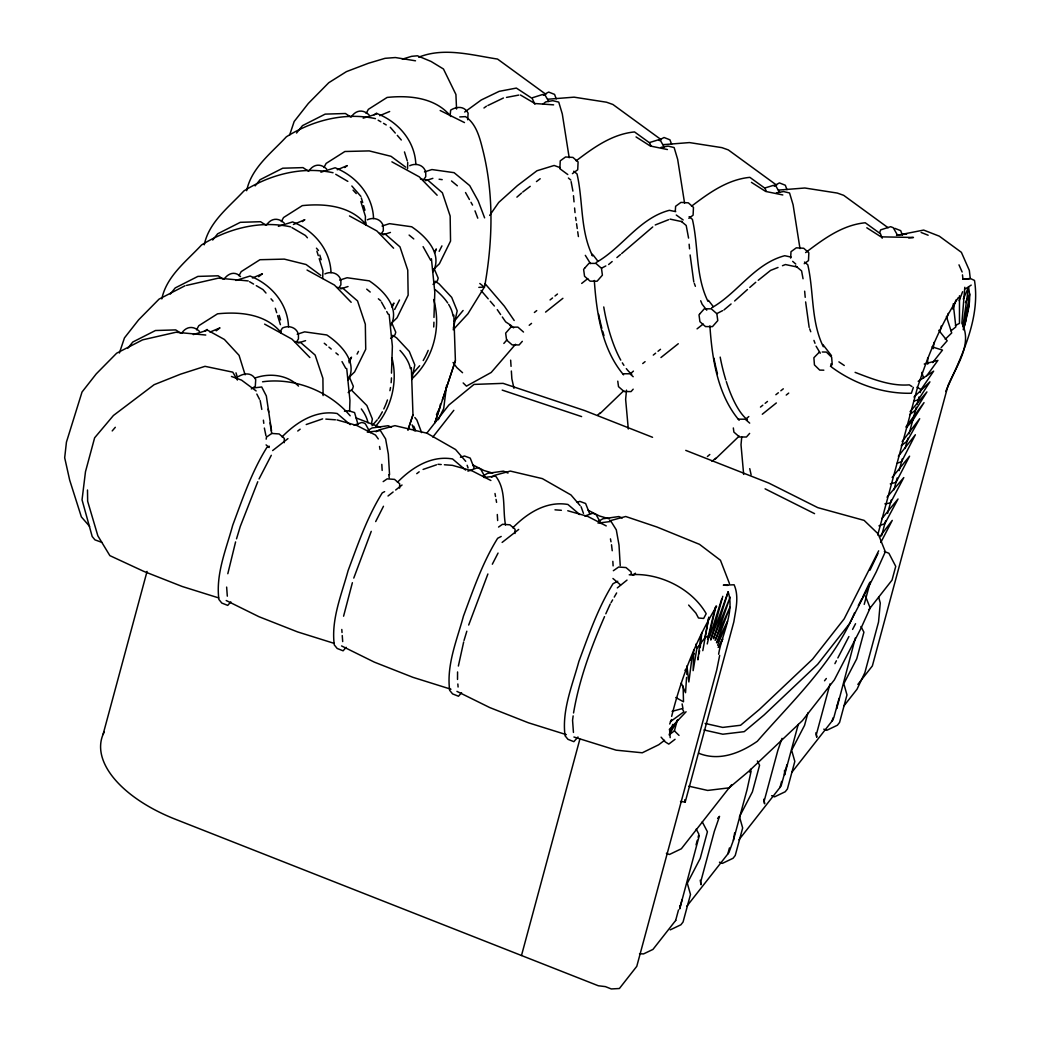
<?xml version="1.0" encoding="UTF-8"?>
<svg xmlns="http://www.w3.org/2000/svg" width="1041" height="1041" viewBox="0 0 1041 1041"><rect width="100%" height="100%" fill="white"/><g stroke="black" fill="none" stroke-linecap="round" stroke-linejoin="round"><path stroke-width="1.5" d="M959.49 295.748L959.464 323.361L955.365 325.534M699.227 835.845L679.721 908.728L679.747 905.54M284.232 442.672L284.31 438.378L279.144 433.954L271.766 433.433L266.483 437.116L266.171 439.159M399.614 488.099L399.679 483.792L394.526 479.38L387.148 478.86L383.179 481.619M514.996 533.513L515.061 529.218L509.908 524.807L502.53 524.287L498.561 527.045M631.119 574.827L631.171 571.964L626.005 567.553L618.627 567.033L613.344 570.715M675.31 211.167L675.609 206.274L680.931 202.396L688.322 202.839L693.462 207.341L693.098 215.188L688.843 218.298M790.653 258.077L790.991 251.701L796.313 247.823L803.704 248.265L808.844 252.755L808.48 260.614L804.225 263.711M693.696 649.987L693.124 670.651L696.884 648.335L695.817 644.184M288.513 326.796C287.732 303.621 271.22 284.362 250.1 276.034L235.865 280.445M322.684 278.481L322.918 270.556L319.21 258.623M331.025 272.69C330.244 249.515 313.731 230.256 292.612 221.928L278.376 226.339M365.261 222.761L365.443 216.411L360.811 201.499M373.55 218.545C372.769 195.37 356.256 176.111 335.137 167.783L320.901 172.194M407.538 168.707L407.721 162.37M415.827 164.504C415.047 141.329 398.534 122.07 377.415 113.742L363.179 118.153M349.581 411.416L349.945 400.356L346.718 368.527M391.481 373.12L392.379 346.263L389.152 314.434M433.967 317.44L434.8 292.17L431.416 258.741M701.881 632.447L700.19 647.697M707.542 639.33L715.349 607.254M686.579 677.457L685.538 692.694L681.243 683.052M686.787 674.412L687.203 668.322L684.952 670.274M964.799 287.29L961.871 323.283C973.01 343.946 956.054 366.692 948.039 385.469L872.358 665.941L857.862 684.418M626.5 390.128L625.628 399.341L628.296 428.983M741.739 437.09L741.01 444.767L743.664 474.41M700.931 634.476L697.925 659.864L698.485 656.819M440.356 404.194L439.953 407.369L436.452 414.578M446.589 385.391L443.7 408.527L438.274 419.718M933.191 348.683L933.985 342.437M694.1 653.592L692.018 657.535L688.856 681.959L686.891 665.954M227.81 573.721L235.591 541.906M457.572 671.952L457.52 679.448M458.365 666.045L463.661 641.985M573.149 715.896L572.563 720.32L573.448 732.435M573.552 712.942C579.186 679.604 591.015 647.502 604.535 616.61M962.847 326.718L968.468 287.355C971.982 301.5 966.725 316.048 963.38 329.789M719.682 655.401L716.728 670.001L636.78 966.334L619.395 988.508L611.301 988.95L605.394 986.621L598.328 985.762L175.343 819.241A117.112 60.144 15.1 0 1 104.308 731.862M686.774 906.308L728.908 852.579L733.398 840.295L734.66 832.878M702.792 650.664L708.83 617.404M371.52 423.531L372.366 419.029L366.874 405.535L351.611 390.271M699.058 653.787L699.63 650.742M696.884 648.335L704.913 637.769L708.765 617.326M963.485 327.017L969.848 294.043L965.462 302.541M939.893 332.248L941.207 326.041M751.147 771.017L747.061 789.664L733.398 840.295M786.918 764.823L781.075 786.059L738.941 839.788M839.085 698.303L833.672 718.16M707.242 643.95L715.974 606.044M963.524 328.501L969.002 305.325L966.412 309.411M343.582 616.194L352.379 582.7M855.364 637.925L836.756 708.492L836.717 705.382M348.267 379.991C357.948 361.669 340.914 344.48 326.809 334.968L304.636 331.858L297.206 334.226M390.726 325.872C400.408 307.563 383.374 290.374 369.269 280.862L347.095 277.739L339.652 280.12M433.121 271.792C442.802 253.47 425.769 236.281 411.663 226.769L389.49 223.659L382.047 226.027M679.721 908.728L682.076 899.554M671.666 716.364C681.23 677.782 695.856 640.202 716.611 606.226M103.059 734.465L147.054 571.405M467.682 119.754L468.112 113.118C464.247 105.753 456.804 106.429 450.662 110.099L450.141 115.421M521.489 955.508L579.85 739.201M670.183 734.074L674.412 730.847L677.301 720.138M718.615 654.216C721.96 634.021 734.777 612.446 728.153 591.808L711.12 638.888M680.515 801.453L685.199 802.091L733.853 621.802C735.727 609.766 739.279 596.428 734.1 584.769L723.326 585.185L727.711 585.38M675.648 920.491L678.498 909.925M696.065 844.824L697.288 840.295M698.108 837.276L698.914 834.257L696.221 829.104M727.815 853.971L729.442 847.934M749.858 772.266L750.678 769.247M779.982 787.451L781.609 781.414M798.252 724.38L784.589 775.011L784.524 770.34M807.946 712.825L804.563 725.356L791.641 750.21L794.817 761.439L787.399 788.974L785.226 791.746L774.569 796.846L771.628 795.688M830.015 683.885L816.352 734.517L816.769 737.262L815.91 732.721M877.706 535.035L917.459 387.668C927.791 356.295 940.179 325.221 958.371 297.518M881.545 535.881L885.644 520.682M887.635 513.317L891.2 500.057M893.985 489.751L897.16 477.962M899.151 470.597L902.326 458.821M905.11 448.515L907.895 438.196M909.092 433.785L916.236 407.265M917.03 404.324L919.021 396.959M920.218 392.548L921.012 389.594L933.66 371.143L918.201 381.318M832.149 720.932L832.956 717.913M864.225 604.366L870.315 581.789M710.821 640.098L722.779 596.311M946.894 318.091L948.195 313.393M963.459 329.398L965.97 320.433M236.528 538.822L240.263 526.473L257.765 481.736M411.715 379.64L414.799 364.923L409.308 351.442L396.634 337.883L392.73 335.319M353.771 578.08L371.247 531.352M453.303 328.279L457.194 310.869L451.703 297.375L439.029 283.829L435.125 281.252M464.026 640.475L466.823 631.21M468.684 625.042L487.891 573.981M713.645 638.575L728.153 591.808M709.65 637.144L721.66 599.213M439.419 408.931L434.865 422.802L455.398 360.68L453.837 315.111M412.978 414.786L407.968 429.933L412.978 414.786L411.351 367.629M442.425 399.861L455.398 360.68M952.905 309.164L955.95 299.977M119.39 353.016L124.452 337.909L138.661 319.795L159.078 299.105L185.012 285.768M161.81 298.91C166.547 276.034 186.456 261.278 201.512 244.999C227.966 228.539 259.716 220.185 290.621 226.834M204.244 244.817C208.981 221.941 228.89 207.185 243.932 190.906C270.4 174.446 302.15 166.092 333.042 172.728M246.665 190.711C251.401 167.835 271.311 153.079 286.366 136.8C312.821 120.34 344.571 111.986 375.476 118.635M289.606 135.109L294.161 121.511L308.37 103.397L328.787 82.707L346.445 71.621L368.384 63.28L385.066 58.322L395.385 57.541L415.502 60.807M913.36 387.421L911.369 393.238C883.028 393.992 854.154 383.83 831.46 367.018L830.913 363.882M715.57 639.473L730.157 597.118L713.436 638.497M782.012 738.368L777.848 750.405L764.185 801.036L764.601 803.782L763.756 799.228M672.772 724.432L669.129 734.881L677.691 720.034M879.593 232.859L880.647 229.866L890.654 226.691L893.256 227.719L897.42 235.006M716.494 642.739L729.936 607.176L715.102 640.332M959.177 300.68L962.626 291.701M669.701 723.989L671.523 719.513M717.6 645.225L727.49 621.321L716.976 642.505M349.086 362.749L351.507 357.167L348.813 361.11M392.119 307.251L393.927 303.061L392.132 305.69M434.539 253.158L436.348 248.968L434.565 251.597M963.276 299.066L968.468 287.355M690.808 660.228L692.018 657.535M718.967 647.346L722.714 639.057L718.134 647.437M259.04 478.951L271.298 455.294M375.684 521.58L383.478 506.264M492.328 564.209L498.053 553.07M605.81 613.813L610.234 604.04M878.669 550.832L844.186 618.848L812.579 659.161L759.344 709.507L740.58 725.265L722.74 727.412L705.121 723.443M869.99 570.169L877.94 553.513M862.768 596.935L869.391 583.051M945.696 391.468C961.012 357.063 980.661 319.093 974.493 280.419L970.576 278.611L964.291 279.248M357.076 354.096L358.468 351.377M394.643 309.502L399.51 300.003M439.159 251.336L441.931 245.897M854.661 612.629C833.321 662.935 792.591 700.788 757.314 741.283C740.203 753.163 719.149 761.596 698.641 753.216M858.344 605.498L862.026 598.367M834.908 663.651L836.391 660.801M837.862 657.938L848.909 636.545M852.592 629.415L855.546 623.702M880.79 542.465L892.254 520.396L879.515 537.117M196.567 329.815L198.779 325.716L217.53 313.822C240.133 311.493 266.132 313.992 281.343 332.925M238.988 275.722L241.2 271.623L259.951 259.716L284.297 259.118L306.093 264.518L320.771 275.371M281.343 221.629L283.555 217.53L302.306 205.624C324.909 203.307 350.908 205.806 366.12 224.739M323.92 167.51L326.132 163.411L344.883 151.505L369.217 150.906L391.013 156.306L405.691 167.159M366.159 113.43L368.371 109.331L387.122 97.438C409.725 95.108 435.724 97.607 450.935 116.54M611.041 602.648L612.642 599.876M614.242 597.105L616.636 592.954M296.997 341.201L298.455 338.924L298.416 334.382C296.555 327.186 288.617 325.039 282.449 328.019L280.992 330.296L281.018 333.328M339.418 287.108L340.888 284.818L340.849 280.289C338.989 273.08 331.038 270.933 324.883 273.913M381.852 233.002L383.309 230.725L383.27 226.183C381.409 218.987 373.472 216.84 367.304 219.82M424.273 178.909L425.743 176.619L425.704 172.09C423.843 164.881 415.893 162.734 409.725 165.727M454.175 321.266L463.102 310.478M489.673 215.422L498.717 202.435L517.416 185.623L536.948 170.763L554.15 165.48L560.188 167.666M926.802 375.684L937.915 360.381L924.252 364.012M905.93 426.875L924.031 402.633L912.671 420.525L906.477 427.578M902.144 441.566L919.697 418.69L907.101 441.15L901.207 445.795M426.901 433.03L448.84 405.053L474.006 384.415L503.089 383.361L584.626 410.557L652.551 437.298M432.861 437.051L453.824 410.323M731.511 784.797L681.348 848.766L669.415 854.492L666.383 853.295M868.962 609.532L892.033 580.11L895.741 566.382L888.897 553.265L884.356 551.483M824.537 680.788L826.333 678.498M675.752 920.361L652.967 949.405L643.572 953.907L639.525 953.79M792.11 771.993L833.242 719.539M844.134 705.642L857.016 689.22L864.876 672.642L878.539 622.011L880.27 603.012L878.617 597.014M932.658 362.58L942.495 350.101L932.007 346.848M898.357 456.27L915.364 434.748L901.532 461.762L897.173 463.206M296.555 133.04L302.502 125.623L325.169 114.12L345.404 113.508L350.531 116.852M255.123 185.897L260.068 179.716L282.736 168.213L302.983 167.614L308.11 170.958M212.689 240.003L217.647 233.822L240.315 222.319L260.549 221.707L265.689 225.051M170.269 294.096L175.226 287.915L197.881 276.412L218.129 275.8L223.255 279.157M127.848 348.201L132.793 342.021L155.46 330.517L175.708 329.906L180.835 333.25M892.15 477.442L909.587 456.166L895.976 482.386L890.276 483.857M881.675 518.847L898.032 498.99L884.85 523.623L878.942 525.861M910.081 411.702L926.919 391.923L915.442 410.219L909.613 414.669M887.023 497.182L903.809 477.572L890.406 502.998L884.876 503.87M112.194 430.935L115.317 427.291M503.844 343.439L506.98 339.847M515.529 344.285L491.196 372.47L466.446 386.146L463.167 382.932M413.459 372.782L419.64 365.755M372.066 425.704L377.219 419.848M941.103 347.694L947.18 340.784L938.774 330.309M230.816 601.893L227.732 605.394L221.811 603.064L218.896 599.473C215.578 573.994 226.157 549.388 232.716 525.25C242.592 498.717 251.818 471.599 266.886 447.435L269.255 446.212M522.322 341.331L519.121 344.948L512.159 344.896L506.59 340.017L505.653 333.146L510.962 327.095L517.924 327.147L523.506 332.04M346.198 647.32L343.101 650.807L337.193 648.478L334.278 644.899C330.96 619.408 341.539 594.814 348.084 570.663C357.974 544.131 367.2 517.026 382.268 492.861L384.636 491.638M633.188 389.178L631.054 391.585L624.093 391.546L618.51 386.653L617.768 381.162M461.579 692.746L458.482 696.234L452.575 693.905L449.66 690.326C446.342 664.835 456.908 640.228 463.466 616.09C473.343 589.557 482.582 562.439 497.65 538.288L501.202 536.453M749.637 433.394L746.436 437.012L739.474 436.973L733.892 432.08L733.332 427.955M577.989 737.002L573.864 741.66L567.957 739.331L565.042 735.753C561.724 710.261 572.29 685.655 578.848 661.516C588.725 634.984 597.963 607.866 613.019 583.715L617.755 581.268M830.445 366.445L832.227 364.454L831.655 357.258L826.398 352.079L822.273 352.001M412.067 378.703C433.42 359.132 441.566 327.225 433.642 299.535M375.84 426.003C391.598 407.981 397.948 381.409 392.015 358.143M453.173 329.776L467.916 313.822L484.364 287.134L479.81 283.49M717.6 818.408L719.539 816.352L714.321 831.395L700.671 882.026L701.074 884.785L700.229 880.231M669.376 729.416L686.097 711.758M623.78 390.713L600.006 413.576M739.149 436.127L715.388 458.99M945.228 339.288L951.708 332.938L946.425 316.503M433.824 269.177L439.406 263.737L450.545 241.07L450.154 216.047L442.373 192.767L428.033 180.353L420.421 178.922M391.429 323.27L397.011 317.83L408.15 295.15L407.747 270.126L399.978 246.86L385.638 234.446L379.549 233.301M349.008 377.363L354.591 371.936L365.729 349.255L365.326 324.232L357.544 300.953L343.218 288.539L337.115 287.394M913.972 397.024L929.925 381.839L918.227 399.913L913.959 400.993M282.085 436.843C296.503 422.139 315.709 409.855 337.167 413.511L350.218 424.65M397.467 482.256C411.885 467.565 431.091 455.281 452.549 458.938L465.6 470.064M512.836 527.787C527.253 513.083 546.46 500.799 567.918 504.469L579.785 514.579M633.279 575.322L635.504 573.266L633.084 575.218M621.633 253.588L652.759 226.951M747.464 289.528L734.634 300.992M749.793 287.433L755.753 282.293M516.896 197.139L521.554 193.066M631.041 373.185L633.435 371.116M746.423 418.612L748.817 416.543M597.833 414.891L600.241 412.835M707.412 456.518L709.819 454.475M712.005 461.332L715.622 458.261M543.168 104.009L545.627 101.927L552.732 100.678L558.744 102.109L562.296 113.937L569.193 157.751M608.608 264.518L612.16 261.538M616.897 257.556L620.449 254.577M723.976 309.932L731.081 303.972M351.285 116.943C355.866 109.943 363.049 109.136 369.087 114.913M308.865 171.036C313.445 164.049 320.615 163.229 326.653 169.006M266.431 225.142C271.024 218.142 278.194 217.335 284.232 223.112M224.01 279.235C228.265 273.276 234.837 270.842 240.536 276.581M181.589 333.341C186.17 326.34 193.34 325.534 199.378 331.311M433.03 284.375L437.389 280.784L438.196 278.155L434.175 268.695M390.609 338.468L394.968 334.877L395.762 332.248L391.741 322.788M348.175 392.574L352.548 388.983L353.341 386.354L349.321 376.894M529.205 325.286L531.535 323.387M534.384 312.482L536.727 310.595M642.739 363.543L645.082 361.656M653.28 355.085L655.609 353.198M760.464 407.083L762.806 405.196M765.148 403.322L767.477 401.449M762.298 414.24L776.339 402.958M617.313 587.905L627.02 580.097M758.238 280.302L770.6 270.387L778.017 267.459M550.064 299.938L552.537 297.96M555.009 295.995L557.482 294.017M545.575 312.105L562.895 298.312M658.016 351.272L660.501 349.308M660.957 357.531L678.277 343.738M775.87 394.721L778.356 392.756M780.828 390.778L783.3 388.814M786.228 395.073L788.701 393.095M950.993 330.778L955.859 326.926L953.231 303.868M581.685 283.425L587.788 278.624M697.067 328.852L703.156 324.05M272.638 450.571L287.954 438.599M388.02 495.997L393.121 492.003M395.671 490.012L402.047 485.015M502.113 542.426L518.704 529.44M344.74 167.536L347.252 165.597L337.258 169.774M302.319 221.629L304.831 219.703L293.406 224.479M258.636 276.698L262.397 273.796L252.416 277.973M216.216 330.804L219.976 327.889L209.983 332.079M297.752 431.026L300.159 429.178M416.751 473.668L419.172 471.807M664.561 740.307L658.745 744.744L642.271 752.786L616.181 750.171L573.916 737.015M675.049 739.305L668.777 744.107L665.225 741.882L661.1 737.171M522.725 192.038L530.22 186.339M536.453 181.589L540.201 178.74M576.167 160.808C593.552 147.627 612.108 134.107 634.516 131.934L649.714 142.916L650.872 145.896M691.497 206.222C708.882 193.04 727.451 179.52 749.845 177.347L765.057 188.33L766.215 191.323M805.617 252.599C823.444 239.144 842.273 224.986 865.253 222.774L880.465 233.757L882.195 238.233M464.689 112.038L481.241 99.988L499.186 91.335L516.362 88.082L532.198 98.453L534.879 104.178M483.961 107.991L486.446 106.182M572.407 173.639L577.716 169.774L578.093 161.915L572.94 157.412L565.549 156.983L560.24 160.848L559.863 168.707L567.787 174.537M670.378 721.66L683.898 711.823L682.493 709.09M819.527 351.949L813.88 357.74L814.439 364.923L819.709 370.102L823.834 370.18M251.31 388.918L255.292 386.276L255.722 379.64C251.857 372.275 244.414 372.951 238.272 376.621M965.593 288.747L971.214 285.091M376.074 431.781L378.794 430.024L394.955 425.652L426.992 433.212L455.581 449.53L465.717 461.319M491.456 477.207L494.176 475.438L510.324 471.079L542.374 478.626L570.962 494.943L580.084 505.562M374.083 114.744L376.712 113.079M204.491 331.129L207.12 329.463M367.915 430.388L372.092 427.955L388.085 425.73L391.481 427.187M483.31 475.776L487.487 473.356L503.48 471.131L508.008 473.069M598.692 521.203L602.869 518.782L618.861 516.557L622.258 518.002M543.311 94.965L548.659 92.063L554.567 94.393L556.219 98.856M658.693 140.392L664.041 137.49L669.949 139.819L671.601 144.283M774.062 185.819L779.423 182.917L785.33 185.246L786.983 189.696M704.913 637.769L707.737 636.246M596.259 262.423C622.362 247.654 639.148 218.194 669.363 210.308L675.713 211.648M601.646 268.11L605.823 265.949M711.641 307.837C737.731 293.068 754.517 263.607 784.732 255.722L791.082 257.075M717.015 313.523L722.584 310.647M487.865 105.505L503.428 97.997M670.235 929.873L680.892 924.785L683.065 922.001L690.495 894.479L687.307 883.249L700.229 858.396L707.425 831.759L702.246 821.843M193.301 334.59L207.536 330.179L224.388 339.457L239.066 355.345L245.116 374.812M379.692 115.681L389.672 111.504M418.716 57.203C444.052 47.04 471.716 55.108 497.533 59.064L545.9 94.328M655.231 224.973L668.582 219.703M782.468 265.715L785.435 264.544L797.224 267.043M532.693 97.659L542.699 94.484L545.302 95.512L548.776 101.576M649.597 142.539L658.081 139.91L660.684 140.938L664.158 147.002M764.979 187.966L773.463 185.337L776.065 186.352L779.54 192.429M354.083 425.17L361.748 422.477L364.038 423.036L365.43 423.921L370.284 432.692M467.93 471.144L477.129 467.89L479.42 468.463L480.812 469.348L484.976 476.869M584.847 516.024L592.511 513.317L594.801 513.89L596.194 514.774L601.047 523.545M306.21 424.533L322.632 418.872M423.075 469.439L436.517 464.806M424.481 171.934L431.911 169.553L454.084 172.676L469.712 185.61L478.196 200.926L484.612 217.855M425.509 180.692L432.861 178.336M383.075 234.798L390.44 232.442M340.68 288.877L348.045 286.522M298.233 342.983L305.586 340.641M402.32 59.168L411.65 56.318L417.402 55.785L431.052 61.445L443.466 69.005L455.919 94.471L456.557 109.045M460.447 457.246L464.494 456.01L470.22 458.105L474.202 468.19M577.182 502.217L579.889 501.398L585.615 503.493L589.596 513.59M254.98 378.065C269.411 372.73 287.459 374.747 298.507 386.081M672.109 711.341L682.935 708.4L682.102 703.898M609.558 520.864L625.706 516.505L656.949 527.019L699.5 544.339L720.45 560.253L729.481 583.598M186.534 285.416L218.415 278.142L248.2 280.927M896.496 235.422L923.666 230.074L939.307 236.177L961.377 252.325L969.327 270.361L970.264 278.494L962.977 279.222L962.47 274.876M962.977 279.222L964.395 278.949M506.499 97.412L518.795 95.082M367.317 432.184L380.381 430.545L385.612 438.925L388.332 454.097L389.542 474.657M483.935 477.494L495.607 476.101C506.564 489.908 502.439 508.789 505.523 525.015M598.002 523.102L611.067 521.45L616.298 529.843L619.005 545.016L620.228 565.575M661.009 147.354L668.114 146.104L674.126 147.536L677.665 159.364L684.575 203.177M776.443 192.806L783.548 191.557L789.559 192.975L793.099 204.804L799.995 248.617M252.807 388.02L261.707 386.992L266.327 395.944L271.545 430.818M897.043 235.11L906.685 234.056M908.689 237.947L913.451 237.465L881.037 236.854L866.815 227.784M344.441 411.208L348.709 410.779L354.552 412.574L358.013 424.442M262.553 381.8C294.499 377.284 329.437 391.234 350.166 415.801M547.644 99.246L574.072 97.164L606.526 102.213L612.915 104.49L661.282 139.754M663.026 144.673L689.454 142.578L721.907 147.64L728.297 149.904L776.664 185.181M778.408 190.1L804.836 188.005L837.289 193.066L843.678 195.331L888.116 227.745M459.758 116.93L465.483 116.618C476.986 124.282 480.187 139.559 483.375 152.207C494.059 196.58 492.549 242.384 484.559 287.056L478.847 287.381M622.895 373.745L629.857 373.784L633.201 376.725M738.277 419.172L745.239 419.211L749.702 423.127M629.232 574.814C658.328 572.043 691.64 588.178 706.188 613.683L703.664 618.445L698.485 618.016L695.856 613.058L688.635 605.068M553.604 104.855L534.879 103.514L520.487 95.017M325.833 419.094L335.41 419.796M438.014 464.286L441.215 464.52M444.403 464.754L452.393 465.34L472.276 470.948L490.871 480.487M554.996 509.83L561.385 510.298M205.767 335.033L175.994 332.248L142.591 339.86L116.657 353.198L96.24 373.888L82.031 392.015L66.442 442.1L64.685 457.741L69.682 480.122L81.38 516.935L89.617 526.382M439.094 179.221L442.204 179.651M294.694 341.5L300.784 342.645L315.124 355.059L322.905 378.325L323.1 395.593M667.437 149.54L650.274 146.013L636.051 136.931M782.806 194.953L765.655 191.44L751.433 182.357M670.066 219.117L681.855 221.616M703.976 729.975L722.831 734.217L744.224 731.654L764.159 714.907L817.627 664.34L849.534 623.663L876.184 572.056L885.331 551.756L878.227 533.942L864.108 520.383L817.771 507.631L768.778 483.063L685.759 450.376M688.804 786.189L707.659 790.431L729.064 787.855L748.986 771.121L802.468 720.541L834.362 679.864L861.011 628.257L870.159 607.957L865.422 596.077M337.011 419.913L356.894 425.522L375.489 435.06L378.299 438.938M567.761 510.754L587.658 516.375L606.239 525.913M492.757 473.108L484.052 470.545L472.77 464.872M609.597 518.965L599.434 515.972L588.152 510.285M218.675 597.911L182.201 586.486L143.567 571.275L109.865 555.634L97.854 535.829L87.652 501.268L87.483 490.012M334.057 643.338L297.583 631.913L258.949 616.701L226.183 600.514M450.961 689.233L412.965 677.34L374.318 662.128L341.565 645.94M566.33 734.66L528.347 722.766L489.699 707.542L456.934 691.367M502.204 390.102L581.62 416.595M356.022 417.883L380.499 427.435M231.453 376.465L241.512 380.108L256.138 390.948M101.862 542.361L94.952 539.863L92.194 536.531L82.044 499.836L85.479 471.729L94.627 437.806L113.43 415.489L154.133 384.689L180.509 374.187L205.012 366.328L232.781 372.158L237.4 380.056M921.129 232.468L928.143 235.227M894.805 228.343L900.712 230.66L902.365 235.123M823.795 729.168L826.736 730.327L837.393 725.226L839.567 722.454L846.984 694.92L843.809 683.69L856.73 658.836L863.913 632.199L860.959 626.539M719.461 862.195L722.402 863.366L733.059 858.265L735.232 855.481L742.662 827.959L739.474 816.73L752.396 791.876L759.579 765.239L757.367 760.984M855.103 372.366C872.397 378.95 890.458 386.38 909.3 384.858L912.007 386.562M683.169 219.963L676.273 215.032M440.161 110.502L464.481 122.565M765.083 488.828L814.569 513.642M391.897 161.836L419.276 176.853L437.142 195.24M349.477 215.942L376.855 230.946L393.602 248.2M307.043 270.035L334.421 285.039L351.168 302.293M264.622 324.128L292 339.145L309.867 357.544M675.791 697.509L683.495 701.816L683.104 685.967M378.156 120.209L380.85 121.784M383.543 123.345L386.224 124.92M335.736 174.302L347.837 181.381M291.961 227.615L305.416 235.474L307.42 237.79M249.541 281.721L253.575 284.076M256.268 285.65L262.983 289.58L265.989 293.041M917.03 387.148L921.012 389.594M511.665 325.859L505.666 321.877L502.309 316.984M509.921 325.378L513.629 327.837M838.903 361.878L844.277 365.482M620.592 584.938L612.941 578.484M451.534 180.965L457.363 185.792M409.113 235.071L413.771 238.923M366.718 289.151L370.206 292.04M378.364 298.793L380.694 300.732M324.258 343.257L326.588 345.196M328.917 347.121L331.246 349.047M335.905 352.912L338.234 354.838M804.511 262.059L807.79 264.804C814.036 291.948 810.77 321.122 823.314 346.731M795.493 265.819L801.583 270.894L803.053 278.78M689.129 216.645L692.408 219.378C698.654 246.522 695.388 275.709 707.932 301.304M681.335 221.408L686.201 225.468L688.569 238.09M573.76 171.218L577.026 173.951C583.272 201.108 580.006 230.282 592.563 255.891L591.613 253.601M568.386 178.024L570.819 180.054M266.08 444.884L269.177 447.539M792.682 261.356L795.766 264.05M739.136 420.278C717.509 394.63 712.083 358.52 709.897 325.898M623.572 374.838C601.932 349.19 596.519 313.081 594.32 280.458M462.555 372.717L456.817 367.564L453.056 362.476M674.412 730.847L679.031 735.401M353.055 190.139L356.243 193.574M390.258 127.275L395.281 133.053M397.285 135.369L401.305 139.988M351.845 186.001L360.889 196.398M316.451 248.187L318.455 250.491M271.011 298.819L273.015 301.122M485.041 283.646L504.391 306.21L514.189 320.485M481.033 290.465L488.216 298.845M490.259 301.239L494.371 306.015M414.839 417.506L416.881 420.03L421.631 432.64M822.858 344.532L831.486 355.671M820.282 353.211L816.079 346.185M708.427 300.355L713.228 306.535M706.761 310.179L702.115 304.193L700.697 300.758M593.058 254.928L597.846 261.122M590.455 263.568L585.315 255.344M497.26 309.632L500.617 314.538M465.522 192.546L469.426 199.508M470.987 202.292L472.549 205.077M423.088 246.639L430.636 260.185M381.448 302.085L385.222 308.852M386.731 311.558L388.241 314.278M342.008 361.604L345.781 368.384M256.828 394.058L259.495 399.224M958.982 264.843L962.131 271.987M474.995 210.855L477.767 218.168M412.106 424.832L414.37 430.857M809.703 328.852L810.757 331.741M813.945 340.407L815.012 343.296M694.321 283.425L695.375 286.314M581.099 506.733L583.454 513.356M467.136 465.288L468.073 467.93M404.468 151.921L407.252 160.874M316.893 251.154L318.286 255.631M275.305 308.253L276.698 312.729M277.622 315.709L280.406 324.662M235.982 372.834L237.374 377.31M921.858 372.366L923.588 378.078M361.331 197.933L362.697 202.54M363.595 205.611L364.949 210.217M319.808 255.097L321.175 259.703M279.196 315.345L280.55 319.951M271.076 430.506L271.857 433.498M265.962 435.802L264.362 428.059M749.741 468.632L751.108 474.761M513.968 388.319L511.86 378.807L511.352 371.025M684.744 799.735L685.199 802.091M571.119 181.628L572.901 191.089M268.162 409.1L268.721 412.106M260.159 400.512L261.798 409.412M610.455 538.861L610.989 541.801M611.509 544.755L612.225 550.741M494.995 493.499L495.529 496.453M496.05 499.407L496.583 502.361M379.51 446.459L380.043 449.413M388.761 474.657L389.23 477.676M809.169 327.408L805.63 301.916M693.787 281.981L690.118 254.967M575.621 217.348L576.089 220.549M576.558 223.75L577.248 228.565M577.716 231.766L578.406 236.567M270.126 422.828L270.881 428.97M263.399 420.174L263.789 423.336M804.654 291.181L805.213 297.323M689.129 244.219L689.545 248.825M573.474 195.734L574.033 201.876M574.593 208.005L575.022 212.611M669.571 729.585L670.17 737.653M457.845 683.989L458.079 687.021M341.799 629.48L342.021 632.512M342.242 635.53L342.697 641.594M226.639 587.085L227.315 596.168M510.65 360.147L511.053 366.367M612.85 561.346L613.11 565.901M497.299 514.488L497.663 520.539M381.813 464.364L382.164 470.428M927.635 357.922L927.7 364.155M365.846 222.11L365.872 225.129M391.455 377.883A74.431 70.372 -72.5 0 1 391.13 382.711M390.505 387.525A74.431 70.372 -72.5 0 1 389.92 390.7M387.434 399.952A74.431 70.372 -72.5 0 1 383.804 408.931M382.346 411.82A74.431 70.372 -72.5 0 1 378.247 418.677M399.991 350.401A74.431 36.461 16.8 0 1 410.401 368.683M435.45 289.866A74.431 36.461 16.8 0 1 447.695 302.97M448.645 304.427A74.431 36.461 16.8 0 1 453.004 316.009M361.318 408.931A74.431 36.461 16.8 0 1 367.967 422.776M747.399 419.744A74.431 24.463 80.2 0 1 726.319 381.605M725.811 379.965A74.431 24.463 80.2 0 1 720.177 357.102M717.444 373.693A74.431 24.463 80.2 0 1 713.918 358.182M433.928 322.19A74.431 70.372 -72.5 0 1 433.707 326.991M428.189 350.388A74.431 70.372 -72.5 0 1 423.206 360.537M413.719 426.185A74.431 33.039 29.5 0 1 415.632 430.857M631.822 374.305A74.431 24.463 80.2 0 1 626.305 368.631M623.923 365.339A74.431 24.463 80.2 0 1 622.336 362.841M620.761 360.134A74.431 24.463 80.2 0 1 603.754 306.952M603.988 335.618A74.431 24.463 80.2 0 1 602.7 331.259M601.867 328.266A74.431 24.463 80.2 0 1 598.64 314.291M584.665 268.188L583.624 269.398L584.548 276.268L590.13 281.161L597.092 281.213L602.401 275.162L601.464 268.292L595.894 263.412L588.933 263.36L584.665 268.188M700.046 313.601L699.005 314.824L699.929 321.695L705.512 326.588L712.473 326.627L717.783 320.589L716.846 313.718L711.276 308.826L704.315 308.787L700.046 313.601"/></g></svg>
